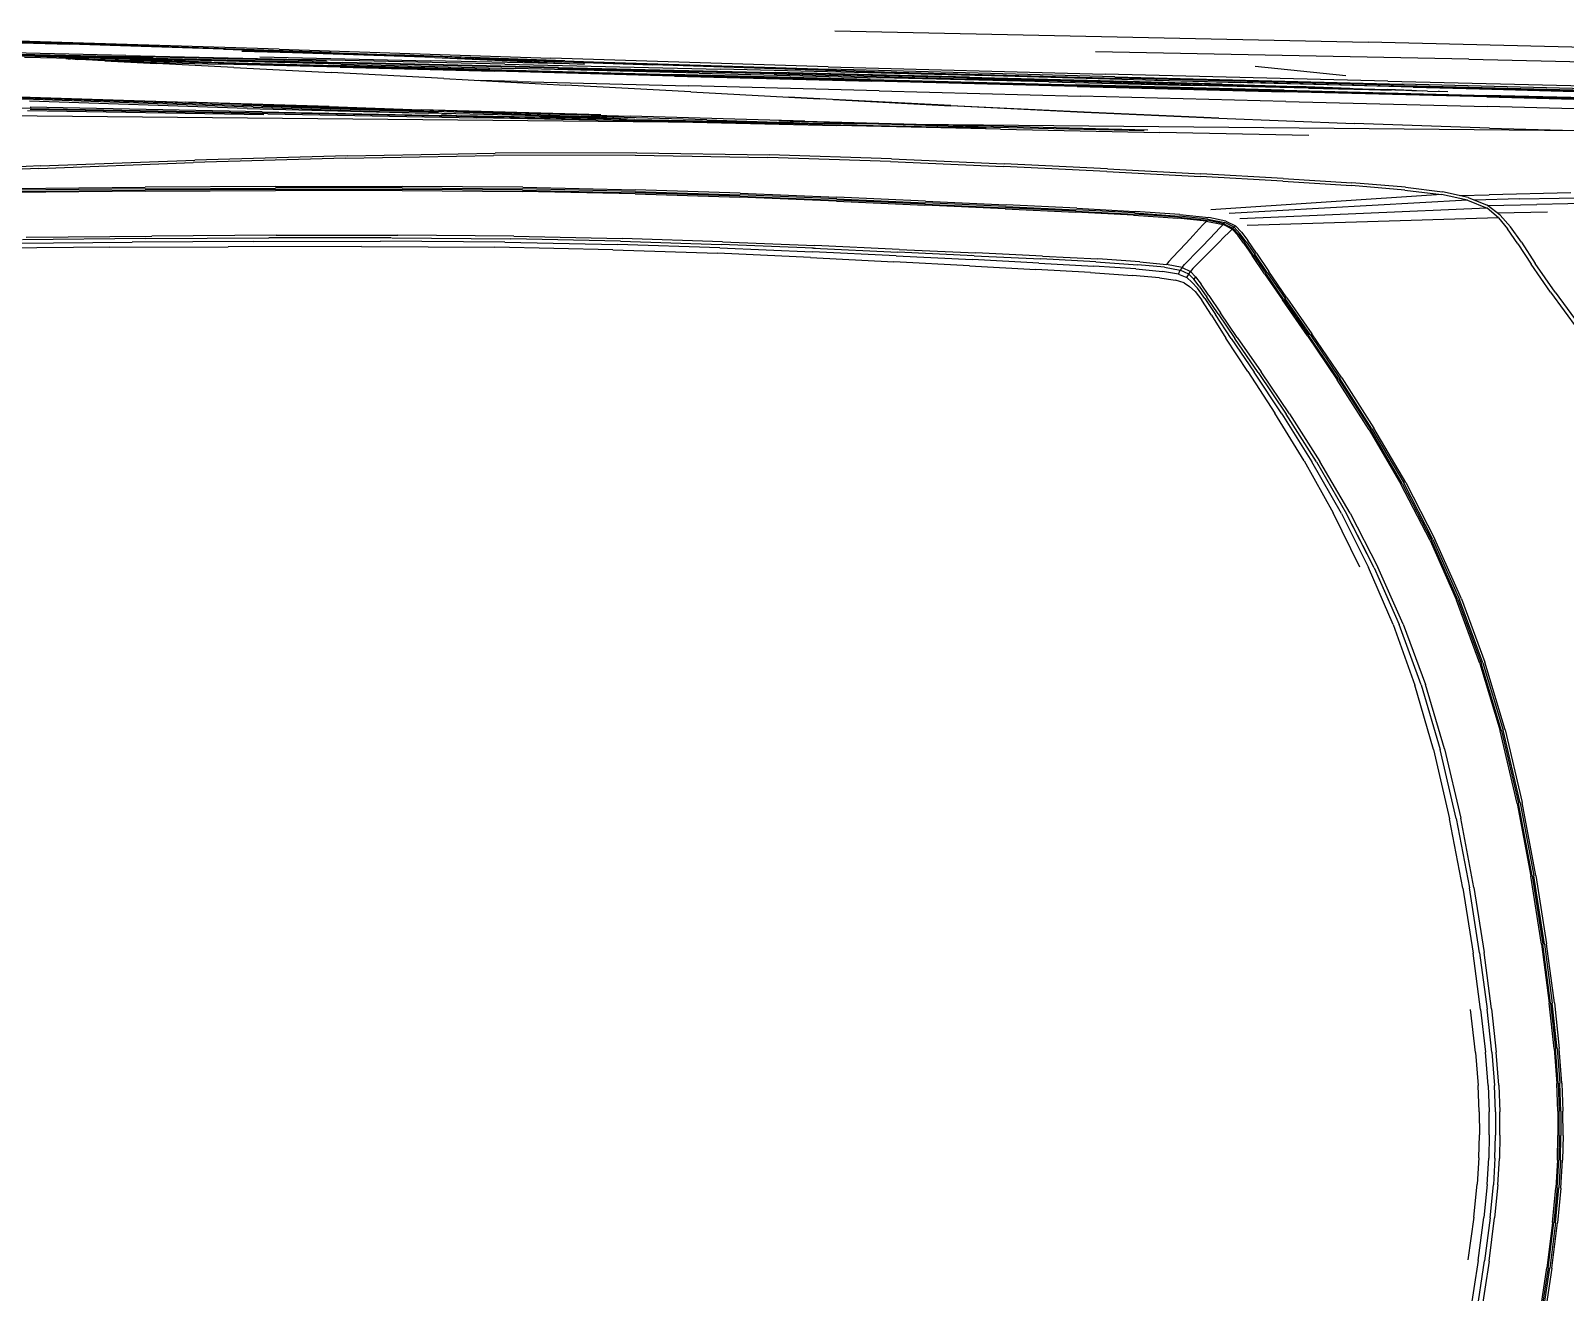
# Model space of a CAD drawing. Extents: x 526875 to 527530, y 3493038 to 3493574.
# Drawn here: x 527102.927 to 527105.922, y 3493323.963 to 3493326.426 of the extents above; entities that cross this region are included whole.
import ezdxf

# ---------------------------------------------------------------- set-up
doc = ezdxf.new("R2010")
doc.units = 0
doc.header["$LTSCALE"] = 2
doc.layers.get('0').update_dxf_attribs({"linetype": 'CONTINUOUS'})
doc.layers.add('L-WATER水景', color=5, linetype='CONTINUOUS')
doc.layers.add('W-_BOLLARD系船栓', color=4, linetype='CONTINUOUS')

# ---------------------------------------------------------------- blocks, each defined once
blk = doc.blocks.new('$matou$00000056')
at = {"color": 0, "linetype": 'Continuous'}
for p, q in [((183.8, 200.6, 0), (194.7, 296.8, 0)), ((197.3, 296.5, 0), (186.5, 200.4, 0)), ((188.7, 200.2, 0), (199.6, 296.2, 0)), ((201.2, 295.9, 0), (190.4, 200, 0)), ((265.6, 190, 0), (275.9, 281.6, 0)), ((281.7, 281.1, 0), (271.3, 189.6, 0)), ((281.7, 281.1, 0), (271.3, 189.6, 0)), ((279.7, 189.2, 0), (290.2, 280.6, 0)), ((183.8, 200.6, 0), (176.9, 127, 0)), ((179.5, 126.8, 0), (186.5, 200.4, 0)), ((188.7, 200.2, 0), (181.8, 126.7, 0)), ((183.5, 126.5, 0), (190.4, 200, 0)), ((265.6, 190, 0), (258.9, 119.9, 0)), ((264.6, 119.6, 0), (271.3, 189.6, 0)), ((264.6, 119.6, 0), (271.3, 189.6, 0)), ((279.7, 189.2, 0), (272.8, 119.3, 0)), ((285.9, 118.8, 0), (293, 188.5, 0)), ((172.9, 70.2, 0), (176.9, 127, 0)), ((179.5, 126.8, 0), (175.6, 70.1, 0)), ((177.8, 70, 0), (181.8, 126.7, 0)), ((183.5, 126.5, 0), (179.5, 70, 0)), ((255.1, 66, 0), (258.9, 119.9, 0)), ((264.6, 119.6, 0), (260.7, 65.8, 0)), ((264.6, 119.6, 0), (260.7, 65.8, 0)), ((268.9, 65.5, 0), (272.8, 119.3, 0)), ((285.9, 118.8, 0), (281.9, 65.2, 0)), ((172.9, 70.2, 0), (171.2, 24.8, 0)), ((173.8, 24.7, 0), (175.6, 70.1, 0)), ((177.8, 70, 0), (176.1, 24.7, 0)), ((177.8, 24.6, 0), (179.5, 70, 0)), ((255.1, 66, 0), (253.4, 22.8, 0)), ((259.1, 22.7, 0), (260.7, 65.8, 0)), ((259.1, 22.7, 0), (260.7, 65.8, 0)), ((268.9, 65.5, 0), (267.2, 22.5, 0)), ((280.1, 22.3, 0), (281.9, 65.2, 0)), ((170.8, -15.1, 0), (171.2, 24.8, 0)), ((173.8, 24.7, 0), (173.5, -15.1, 0)), ((175.8, -15.1, 0), (176.1, 24.7, 0)), ((177.8, 24.6, 0), (177.5, -15.1, 0)), ((253.1, -15.1, 0), (253.4, 22.8, 0)), ((259.1, 22.7, 0), (258.8, -15.1, 0)), ((259.1, 22.7, 0), (258.8, -15.1, 0)), ((266.9, -15.1, 0), (267.2, 22.5, 0)), ((280.1, 22.3, 0), (279.7, -15.1, 0)), ((170.8, -15.1, 0), (171.2, -54.9, 0)), ((173.8, -54.9, 0), (173.5, -15.1, 0)), ((175.8, -15.1, 0), (176.1, -54.8, 0)), ((177.8, -54.8, 0), (177.5, -15.1, 0)), ((253.1, -15.1, 0), (253.4, -52.9, 0)), ((259.1, -52.8, 0), (258.8, -15.1, 0)), ((259.1, -52.8, 0), (258.8, -15.1, 0)), ((266.9, -15.1, 0), (267.2, -52.7, 0)), ((280.1, -52.5, 0), (279.7, -15.1, 0)), ((172.9, -100.4, 0), (171.2, -54.9, 0)), ((173.8, -54.9, 0), (175.6, -100.3, 0)), ((177.8, -100.2, 0), (176.1, -54.8, 0)), ((177.8, -54.8, 0), (179.5, -100.1, 0)), ((255.1, -96.1, 0), (253.4, -52.9, 0)), ((259.1, -52.8, 0), (260.7, -95.9, 0)), ((259.1, -52.8, 0), (260.7, -95.9, 0)), ((268.9, -95.7, 0), (267.2, -52.7, 0)), ((280.1, -52.5, 0), (281.9, -95.3, 0)), ((255.1, -96.1, 0), (258.9, -150.1, 0)), ((264.6, -149.8, 0), (260.7, -95.9, 0)), ((264.6, -149.8, 0), (260.7, -95.9, 0)), ((268.9, -95.7, 0), (272.8, -149.5, 0)), ((285.9, -148.9, 0), (281.9, -95.3, 0)), ((172.9, -100.4, 0), (176.9, -157.1, 0)), ((179.5, -157, 0), (175.6, -100.3, 0)), ((177.8, -100.2, 0), (181.8, -156.8, 0)), ((183.5, -156.7, 0), (179.5, -100.1, 0)), ((183.8, -230.8, 0), (176.9, -157.1, 0)), ((179.5, -157, 0), (186.5, -230.5, 0)), ((188.7, -230.3, 0), (181.8, -156.8, 0)), ((183.5, -156.7, 0), (190.4, -230.2, 0)), ((265.6, -220.2, 0), (258.9, -150.1, 0)), ((264.6, -149.8, 0), (271.3, -219.8, 0)), ((264.6, -149.8, 0), (271.3, -219.8, 0)), ((279.7, -219.3, 0), (272.8, -149.5, 0)), ((285.9, -148.9, 0), (293, -218.7, 0)), ((279.7, -219.3, 0), (290.2, -310.7, 0)), ((183.8, -230.8, 0), (194.7, -327, 0)), ((197.3, -326.6, 0), (186.5, -230.5, 0)), ((188.7, -230.3, 0), (199.6, -326.3, 0)), ((201.2, -326.1, 0), (190.4, -230.2, 0)), ((265.6, -220.2, 0), (275.9, -311.8, 0)), ((281.7, -311.2, 0), (271.3, -219.8, 0)), ((281.7, -311.2, 0), (271.3, -219.8, 0)), ((290, -417.5, 0), (275.9, -311.8, 0)), ((281.7, -311.2, 0), (295.8, -416.9, 0)), ((281.7, -311.2, 0), (295.8, -416.9, 0)), ((304.5, -416.3, 0), (290.2, -310.7, 0)), ((209.4, -438, 0), (194.7, -327, 0)), ((197.3, -326.6, 0), (212.1, -437.6, 0)), ((214.3, -437.2, 0), (199.6, -326.3, 0)), ((201.2, -326.1, 0), (216, -436.9, 0)), ((290, -417.5, 0), (307.9, -530.2, 0)), ((313.7, -529.4, 0), (295.8, -416.9, 0)), ((313.7, -529.4, 0), (295.8, -416.9, 0)), ((304.5, -416.3, 0), (322.4, -528.9, 0)), ((209.4, -438, 0), (228.3, -556.3, 0)), ((230.9, -555.8, 0), (212.1, -437.6, 0)), ((214.3, -437.2, 0), (233.1, -555.3, 0)), ((234.7, -554.9, 0), (216, -436.9, 0)), ((329.8, -642.4, 0), (307.9, -530.2, 0)), ((313.7, -529.4, 0), (335.5, -641.6, 0)), ((313.7, -529.4, 0), (335.5, -641.6, 0)), ((344.1, -641.2, 0), (322.4, -528.9, 0)), ((251.2, -674.2, 0), (228.3, -556.3, 0)), ((230.9, -555.8, 0), (253.9, -673.6, 0)), ((256, -673, 0), (233.1, -555.3, 0)), ((234.7, -554.9, 0), (257.7, -672.5, 0)), ((329.8, -642.4, 0), (355.6, -746.9, 0)), ((361.2, -746.1, 0), (335.5, -641.6, 0)), ((361.2, -746.1, 0), (335.5, -641.6, 0)), ((344.1, -641.2, 0), (369.4, -745.8, 0)), ((251.2, -674.2, 0), (278.5, -784, 0)), ((281.1, -783.3, 0), (253.9, -673.6, 0)), ((256, -673, 0), (283.2, -782.6, 0)), ((284.8, -782, 0), (257.7, -672.5, 0)), ((385.3, -844.8, 0), (355.6, -746.9, 0)), ((361.2, -746.1, 0), (390.6, -843.9, 0)), ((361.2, -746.1, 0), (390.6, -843.9, 0)), ((398.4, -843.9, 0), (369.4, -745.8, 0)), ((309.8, -886.8, 0), (278.5, -784, 0)), ((281.1, -783.3, 0), (312.4, -886, 0)), ((314.5, -885.2, 0), (283.2, -782.6, 0)), ((284.8, -782, 0), (316, -884.5, 0)), ((385.3, -844.8, 0), (418.7, -936.9, 0)), ((418.4, -921.3, 0), (390.6, -843.9, 0)), ((423.7, -936.1, 0), (390.6, -843.9, 0)), ((398.4, -843.9, 0), (431, -936.2, 0)), ((309.8, -886.8, 0), (344.9, -983.6, 0)), ((347.5, -982.7, 0), (312.4, -886, 0)), ((314.5, -885.2, 0), (349.5, -981.8, 0)), ((351.1, -981.1, 0), (316, -884.5, 0)), ((455.5, -1024.3, 0), (418.7, -936.9, 0)), ((423.7, -936.1, 0), (460.2, -1023.5, 0)), ((466.9, -1023.9, 0), (431, -936.2, 0)), ((442.5, -936.9, 0), (477.6, -1024.9, 0)), ((431.8, -955.6, 0), (460.2, -1023.5, 0)), ((383.7, -1075.5, 0), (344.9, -983.6, 0)), ((347.5, -982.7, 0), (386.2, -1074.5, 0)), ((388.2, -1073.5, 0), (349.5, -981.8, 0)), ((351.1, -981.1, 0), (389.8, -1072.7, 0)), ((455.5, -1024.3, 0), (495.6, -1108.1, 0)), ((500, -1107.3, 0), (460.2, -1023.5, 0)), ((500, -1107.3, 0), (460.2, -1023.5, 0)), ((466.9, -1023.9, 0), (506.3, -1107.7, 0)), ((516.2, -1109, 0), (477.6, -1024.9, 0)), ((383.7, -1075.5, 0), (425.9, -1163.4, 0)), ((428.3, -1162.3, 0), (386.2, -1074.5, 0)), ((388.2, -1073.5, 0), (430.3, -1161.3, 0)), ((431.8, -1160.4, 0), (389.8, -1072.7, 0)), ((535.9, -1185.3, 0), (495.6, -1108.1, 0)), ((500, -1107.3, 0), (540, -1184.4, 0)), ((500, -1107.3, 0), (540, -1184.4, 0)), ((545.8, -1184.9, 0), (506.3, -1107.7, 0)), ((516.2, -1109, 0), (554.9, -1186.2, 0)), ((508.5, -1123.7, 0), (508.5, -1123.7, 0)), ((510.9, -1128.2, 0), (510.9, -1128.2, 0)), ((517.3, -1140.6, 0), (517.3, -1140.6, 0)), ((526.1, -1157.6, 0), (526.1, -1157.6, 0)), ((468.2, -1244.5, 0), (425.9, -1163.4, 0)), ((428.3, -1162.3, 0), (470.7, -1243.3, 0)), ((472.6, -1242.2, 0), (430.3, -1161.3, 0)), ((431.8, -1160.4, 0), (474.1, -1241.3, 0)), ((535.9, -1185.3, 0), (573.3, -1253.1, 0)), ((577.1, -1252, 0), (540, -1184.4, 0)), ((577.1, -1252, 0), (540, -1184.4, 0)), ((545.8, -1184.9, 0), (582.3, -1252.2, 0)), ((590.5, -1253.2, 0), (554.9, -1186.2, 0)), ((468.2, -1244.5, 0), (507.5, -1315.6, 0)), ((510, -1314.4, 0), (470.7, -1243.3, 0)), ((472.6, -1242.2, 0), (511.9, -1313.2, 0)), ((513.4, -1312.3, 0), (474.1, -1241.3, 0)), ((604.6, -1308.4, 0), (573.3, -1253.1, 0)), ((577.1, -1252, 0), (608, -1307, 0)), ((577.1, -1252, 0), (608, -1307, 0)), ((612.5, -1306.8, 0), (582.3, -1252.2, 0)), ((590.5, -1253.2, 0), (619.5, -1307.1, 0)), ((540.7, -1373.9, 0), (507.5, -1315.6, 0)), ((510, -1314.4, 0), (543, -1372.6, 0)), ((544.9, -1371.4, 0), (511.9, -1313.2, 0)), ((513.4, -1312.3, 0), (546.4, -1370.4, 0)), ((604.6, -1308.4, 0), (626.8, -1348.5, 0)), ((629.8, -1346.6, 0), (608, -1307, 0)), ((629.8, -1346.6, 0), (608, -1307, 0)), ((612.5, -1306.8, 0), (633.3, -1345.7, 0)), ((638.6, -1344.6, 0), (619.5, -1307.1, 0)), ((191.7, -1387.4, 0), (154.9, -1326.5, 0)), ((197.6, -1387, 0), (161.5, -1326.9, 0)), ((642.1, -1376.2, 0), (626.8, -1348.5, 0)), ((629.8, -1346.6, 0), (644.6, -1373.8, 0)), ((629.8, -1346.6, 0), (644.6, -1373.8, 0)), ((647.2, -1371.7, 0), (633.3, -1345.7, 0)), ((638.6, -1344.6, 0), (651.2, -1368.8, 0)), ((540.7, -1373.9, 0), (564.3, -1416.4, 0)), ((566.6, -1415, 0), (543, -1372.6, 0)), ((544.9, -1371.4, 0), (568.5, -1413.7, 0)), ((569.9, -1412.6, 0), (546.4, -1370.4, 0)), ((642.1, -1376.2, 0), (652.4, -1394.6, 0)), ((654.7, -1391.4, 0), (644.6, -1373.8, 0)), ((654.7, -1391.4, 0), (644.6, -1373.8, 0)), ((647.2, -1371.7, 0), (656.9, -1388, 0)), ((660.2, -1382.8, 0), (651.2, -1368.8, 0)), ((191.7, -1387.4, 0), (217.8, -1433.5, 0)), ((197.6, -1387, 0), (223, -1432.3, 0)), ((659.9, -1406.6, 0), (652.4, -1394.6, 0)), ((654.7, -1391.4, 0), (662.1, -1402.8, 0)), ((654.7, -1391.4, 0), (662.1, -1402.8, 0)), ((664.3, -1398, 0), (656.9, -1388, 0)), ((660.2, -1382.8, 0), (667.4, -1390.6, 0)), ((674.3, -1396.4, 0), (667.4, -1390.6, 0)), ((674.3, -1396.4, 0), (685.7, -1400.8, 0)), ((580.7, -1446.2, 0), (564.3, -1416.4, 0)), ((566.6, -1415, 0), (582.9, -1444.6, 0)), ((584.8, -1443.2, 0), (568.5, -1413.7, 0)), ((569.9, -1412.6, 0), (586.1, -1442, 0)), ((659.9, -1406.6, 0), (662.1, -1402.8, 0)), ((659.9, -1406.6, 0), (666.5, -1415.4, 0)), ((664.1, -1405.4, 0), (662.1, -1402.8, 0)), ((668.7, -1411.1, 0), (662.1, -1402.8, 0)), ((663.2, -1420, 0), (666.5, -1415.4, 0)), ((664.3, -1398, 0), (671, -1405.4, 0)), ((668.7, -1411.1, 0), (666.5, -1415.4, 0)), ((677.4, -1421.8, 0), (666.5, -1415.4, 0)), ((671, -1405.4, 0), (668.7, -1411.1, 0)), ((668.7, -1411.1, 0), (679.7, -1417.1, 0)), ((682.1, -1410.8, 0), (671, -1405.4, 0)), ((677.4, -1421.8, 0), (679.7, -1417.1, 0)), ((678.2, -1416.3, 0), (679.7, -1417.1, 0)), ((682.1, -1410.8, 0), (679.7, -1417.1, 0)), ((700.1, -1421.6, 0), (679.7, -1417.1, 0)), ((700.1, -1421.6, 0), (679.7, -1417.1, 0)), ((682.1, -1410.8, 0), (702.7, -1415, 0)), ((706.6, -1404.5, 0), (685.7, -1400.8, 0)), ((737.7, -1418.7, 0), (702.7, -1415, 0)), ((706.6, -1404.5, 0), (741.9, -1408, 0)), ((796.4, -1411.9, 0), (741.9, -1408, 0)), ((796.4, -1411.9, 0), (867.8, -1416.2, 0)), ((953.9, -1420.9, 0), (867.8, -1416.2, 0)), ((236.2, -1467.8, 0), (217.8, -1433.5, 0)), ((240.7, -1465.5, 0), (223, -1432.3, 0)), ((649.9, -1437.2, 0), (640.2, -1449.6, 0)), ((649.9, -1437.2, 0), (658, -1426.7, 0)), ((663.2, -1420, 0), (658, -1426.7, 0)), ((669, -1433.2, 0), (661, -1443.8, 0)), ((669, -1433.2, 0), (674.2, -1426.5, 0)), ((677.4, -1421.8, 0), (674.2, -1426.5, 0)), ((677.4, -1421.8, 0), (697.7, -1426.4, 0)), ((694.5, -1431.3, 0), (689.6, -1438, 0)), ((694.5, -1431.3, 0), (697.7, -1426.4, 0)), ((732.6, -1430.3, 0), (697.7, -1426.4, 0)), ((700.1, -1421.6, 0), (735, -1425.4, 0)), ((700.1, -1421.6, 0), (735, -1425.4, 0)), ((732.6, -1430.3, 0), (787.2, -1434.1, 0)), ((789.5, -1429.3, 0), (735, -1425.4, 0)), ((789.5, -1429.3, 0), (735, -1425.4, 0)), ((737.7, -1418.7, 0), (792.2, -1422.5, 0)), ((859.2, -1438.1, 0), (787.2, -1434.1, 0)), ((789.5, -1429.3, 0), (861.3, -1433.3, 0)), ((789.5, -1429.3, 0), (861.3, -1433.3, 0)), ((863.9, -1426.6, 0), (792.2, -1422.5, 0)), ((948.1, -1437.5, 0), (861.3, -1433.3, 0)), ((948.1, -1437.5, 0), (861.3, -1433.3, 0)), ((863.9, -1426.6, 0), (950.4, -1431.1, 0)), ((948.1, -1437.5, 0), (951.5, -1437.7, 0)), ((948.1, -1437.5, 0), (1047.4, -1442.1, 0)), ((1049.4, -1435.9, 0), (950.4, -1431.1, 0)), ((953.9, -1420.9, 0), (1052.4, -1426.2, 0)), ((1049.4, -1435.9, 0), (1158.6, -1441.3, 0)), ((1161, -1432, 0), (1052.4, -1426.2, 0)), ((1161, -1432, 0), (1282.1, -1437.5, 0)), ((1418.2, -1441.7, 0), (1282.1, -1437.5, 0)), ((2073.1, -1437.9, 0), (2215, -1434.9, 0)), ((580.7, -1446.2, 0), (592.1, -1466.3, 0)), ((594.2, -1464.5, 0), (582.9, -1444.6, 0)), ((584.8, -1443.2, 0), (595.9, -1463, 0)), ((597.2, -1461.8, 0), (586.1, -1442, 0)), ((630.6, -1461.9, 0), (640.2, -1449.6, 0)), ((651.5, -1456.3, 0), (642.1, -1468.8, 0)), ((651.5, -1456.3, 0), (661, -1443.8, 0)), ((681.8, -1448.7, 0), (672.5, -1461.3, 0)), ((681.8, -1448.7, 0), (689.6, -1438, 0)), ((859.2, -1438.1, 0), (946.1, -1442.2, 0)), ((1045.8, -1446.7, 0), (946.1, -1442.2, 0)), ((1045.8, -1446.7, 0), (1155.7, -1451.7, 0)), ((1157.1, -1447.2, 0), (1047.4, -1442.1, 0)), ((1157.1, -1447.2, 0), (1154.5, -1447.1, 0)), ((1275.9, -1456.4, 0), (1155.7, -1451.7, 0)), ((1157.1, -1447.2, 0), (1159.5, -1447.3, 0)), ((1157.1, -1447.2, 0), (1277.3, -1452.1, 0)), ((1279.2, -1446.4, 0), (1158.6, -1441.3, 0)), ((1275.9, -1456.4, 0), (1406.5, -1460.2, 0)), ((1408.6, -1455.9, 0), (1277.3, -1452.1, 0)), ((1279.2, -1446.4, 0), (1412.3, -1450.4, 0)), ((1408.6, -1455.9, 0), (1551.3, -1458, 0)), ((1559.1, -1452.5, 0), (1412.3, -1450.4, 0)), ((1418.2, -1441.7, 0), (1571.8, -1443.8, 0)), ((1705.9, -1457.6, 0), (1551.3, -1458, 0)), ((1559.1, -1452.5, 0), (1720.7, -1451.9, 0)), ((1745.4, -1442.9, 0), (1571.8, -1443.8, 0)), ((1707.1, -1457.6, 0), (1866.3, -1455.5, 0)), ((1886.1, -1449.6, 0), (1720.7, -1451.9, 0)), ((1745.4, -1442.9, 0), (1919.1, -1440.5, 0)), ((1856.5, -1459.9, 0), (2018.3, -1456.7, 0)), ((2026.7, -1452.4, 0), (1866.3, -1455.5, 0)), ((1886.1, -1449.6, 0), (2044.1, -1446.7, 0)), ((2073.1, -1437.9, 0), (1919.1, -1440.5, 0)), ((2181.9, -1452.9, 0), (2018.3, -1456.7, 0)), ((2026.7, -1452.4, 0), (2186.7, -1448.7, 0)), ((2197.3, -1443.3, 0), (2044.1, -1446.7, 0)), ((236.2, -1467.8, 0), (250.5, -1492.9, 0)), ((240.7, -1465.5, 0), (254.2, -1489.4, 0)), ((600.6, -1479.9, 0), (592.1, -1466.3, 0)), ((594.2, -1464.5, 0), (602.5, -1477.9, 0)), ((604.1, -1476.3, 0), (595.9, -1463, 0)), ((597.2, -1461.8, 0), (605.3, -1475, 0)), ((604.1, -1476.3, 0), (611.6, -1486.1, 0)), ((612.7, -1484.8, 0), (605.3, -1475, 0)), ((617.3, -1478.9, 0), (622.4, -1472.4, 0)), ((630.6, -1461.9, 0), (622.4, -1472.4, 0)), ((634.1, -1479.3, 0), (642.1, -1468.8, 0)), ((663.3, -1473.9, 0), (655.6, -1484.5, 0)), ((663.3, -1473.9, 0), (672.5, -1461.3, 0)), ((1547.3, -1462.3, 0), (1406.5, -1460.2, 0)), ((1547.3, -1462.3, 0), (1698.4, -1462, 0)), ((1856.5, -1459.9, 0), (1698.4, -1462, 0)), ((264.2, -1511.7, 0), (250.5, -1492.9, 0)), ((266.3, -1507.3, 0), (254.2, -1489.4, 0)), ((266.3, -1507.3, 0), (593.2, -1490.8, 0)), ((600.6, -1479.9, 0), (608.4, -1490, 0)), ((610.1, -1487.9, 0), (602.5, -1477.9, 0)), ((610.1, -1487.9, 0), (608.4, -1490, 0)), ((620.8, -1497.5, 0), (608.4, -1490, 0)), ((610.1, -1487.9, 0), (611.6, -1486.1, 0)), ((610.1, -1487.9, 0), (622.3, -1495.2, 0)), ((612.7, -1484.8, 0), (611.6, -1486.1, 0)), ((623.6, -1493.4, 0), (611.6, -1486.1, 0)), ((612.7, -1484.8, 0), (614.3, -1482.7, 0)), ((612.7, -1484.8, 0), (624.6, -1491.9, 0)), ((617.3, -1478.9, 0), (614.3, -1482.7, 0)), ((620.8, -1497.5, 0), (643.2, -1503.2, 0)), ((623.6, -1493.4, 0), (622.3, -1495.2, 0)), ((644.4, -1500.8, 0), (622.3, -1495.2, 0)), ((623.6, -1493.4, 0), (624.6, -1491.9, 0)), ((623.6, -1493.4, 0), (645.5, -1498.8, 0)), ((626.2, -1489.8, 0), (624.6, -1491.9, 0)), ((646.4, -1497.2, 0), (624.6, -1491.9, 0)), ((626.2, -1489.8, 0), (629.1, -1486, 0)), ((634.1, -1479.3, 0), (629.1, -1486, 0)), ((646.4, -1497.2, 0), (645.5, -1498.8, 0)), ((646.4, -1497.2, 0), (647.9, -1495.1, 0)), ((646.4, -1497.2, 0), (683.5, -1501.6, 0)), ((650.7, -1491.2, 0), (647.9, -1495.1, 0)), ((650.7, -1491.2, 0), (655.6, -1484.5, 0)), ((202.6, -1517.2, 0), (267.4, -1514.7, 0)), ((264.2, -1511.7, 0), (281.3, -1527.6, 0)), ((266.3, -1507.3, 0), (281.3, -1522.7, 0)), ((281.3, -1522.7, 0), (602.8, -1501.9, 0)), ((306.8, -1535.4, 0), (616.9, -1509.9, 0)), ((340.6, -1544.2, 0), (640.8, -1515.8, 0)), ((680.8, -1507.8, 0), (643.2, -1503.2, 0)), ((644.4, -1500.8, 0), (681.8, -1505.3, 0)), ((682.7, -1503.2, 0), (645.5, -1498.8, 0)), ((680.8, -1507.8, 0), (739, -1512.2, 0)), ((739.7, -1509.6, 0), (681.8, -1505.3, 0)), ((682.7, -1503.2, 0), (740.4, -1507.4, 0)), ((741.1, -1505.8, 0), (683.5, -1501.6, 0)), ((815.2, -1516.5, 0), (739, -1512.2, 0)), ((739.7, -1509.6, 0), (815.7, -1513.8, 0)), ((816.3, -1511.7, 0), (740.4, -1507.4, 0)), ((741.1, -1505.8, 0), (816.8, -1510, 0)), ((815.2, -1516.5, 0), (907, -1520.9, 0)), ((907.4, -1518.2, 0), (815.7, -1513.8, 0)), ((816.3, -1511.7, 0), (907.8, -1516, 0)), ((908.2, -1514.4, 0), (816.8, -1510, 0)), ((1012.4, -1520.7, 0), (907.8, -1516, 0)), ((908.2, -1514.4, 0), (1012.8, -1519.1, 0)), ((106.4, -1533.6, 0), (216.6, -1529.6, 0)), ((280.7, -1527, 0), (216.6, -1529.6, 0)), ((239.3, -1538.3, 0), (297.7, -1535.9, 0)), ((306.8, -1535.4, 0), (281.3, -1522.7, 0)), ((305.9, -1540, 0), (281.3, -1527.6, 0)), ((306.8, -1535.4, 0), (340.6, -1544.2, 0)), ((1011.9, -1525.6, 0), (907, -1520.9, 0)), ((907.4, -1518.2, 0), (1012.1, -1522.9, 0)), ((1011.9, -1525.6, 0), (1127.3, -1530.8, 0)), ((1127.5, -1528.1, 0), (1012.1, -1522.9, 0)), ((1012.4, -1520.7, 0), (1127.7, -1525.9, 0)), ((1128, -1524.2, 0), (1012.8, -1519.1, 0)), ((1253.3, -1535.7, 0), (1127.3, -1530.8, 0)), ((1127.5, -1528.1, 0), (1253.4, -1533, 0)), ((1253.6, -1530.8, 0), (1127.7, -1525.9, 0)), ((1128, -1524.2, 0), (1253.8, -1529.1, 0)), ((1253.3, -1535.7, 0), (1389.7, -1539.6, 0)), ((1389.8, -1537, 0), (1253.4, -1533, 0)), ((1253.6, -1530.8, 0), (1389.9, -1534.7, 0)), ((1390, -1533.1, 0), (1253.8, -1529.1, 0)), ((1389.8, -1537, 0), (1536.5, -1539.1, 0)), ((1536.5, -1536.9, 0), (1389.9, -1534.7, 0)), ((1390, -1533.1, 0), (1536.6, -1535.2, 0)), ((1536.5, -1536.9, 0), (1693.4, -1536.6, 0)), ((1693.4, -1535, 0), (1536.6, -1535.2, 0)), ((1693.4, -1535, 0), (1857.9, -1532.8, 0)), ((1858, -1534.5, 0), (1693.4, -1536.6, 0)), ((1693.4, -1538.9, 0), (1858, -1536.7, 0)), ((2027.6, -1529.4, 0), (1857.9, -1532.8, 0)), ((1858, -1534.5, 0), (2027.7, -1531.1, 0)), ((2027.8, -1533.3, 0), (1858, -1536.7, 0)), ((1858, -1539.4, 0), (2027.8, -1536, 0)), ((2027.6, -1529.4, 0), (2199.8, -1525.4, 0)), ((2200, -1527.1, 0), (2027.7, -1531.1, 0)), ((2027.8, -1533.3, 0), (2200.1, -1529.3, 0)), ((2200.2, -1532, 0), (2027.8, -1536, 0)), ((239.3, -1538.3, 0), (129.9, -1542.4, 0)), ((172.4, -1549, 0), (278.5, -1544.7, 0)), ((317.4, -1543, 0), (278.5, -1544.7, 0)), ((305.9, -1540, 0), (339.6, -1548.8, 0)), ((387.7, -1555.5, 0), (339.6, -1548.8, 0)), ((388.3, -1551, 0), (340.6, -1544.2, 0)), ((387.7, -1555.5, 0), (457.5, -1561.8, 0)), ((388.3, -1551, 0), (457.9, -1557.4, 0)), ((547.5, -1563.6, 0), (457.9, -1557.4, 0)), ((1536.4, -1541.8, 0), (1389.7, -1539.6, 0)), ((1536.4, -1541.8, 0), (1693.4, -1541.5, 0)), ((1693.4, -1538.9, 0), (1536.5, -1539.1, 0)), ((1858, -1539.4, 0), (1693.4, -1541.5, 0)), ((2164.3, -1569, 0), (2364.8, -1556.1, 0)), ((2166.4, -1565, 0), (2367, -1552.1, 0)), ((547.1, -1568, 0), (457.5, -1561.8, 0)), ((547.1, -1568, 0), (654.1, -1574.2, 0)), ((547.5, -1563.6, 0), (654.6, -1569.9, 0)), ((775.8, -1580.7, 0), (654.1, -1574.2, 0)), ((776.5, -1576.4, 0), (654.6, -1569.9, 0)), ((776.5, -1576.4, 0), (911, -1583.3, 0)), ((1767.5, -1586.6, 0), (1965.7, -1576.9, 0)), ((2164.3, -1569, 0), (1963.5, -1580.8, 0)), ((2166.4, -1565, 0), (1965.7, -1576.9, 0)), ((775.8, -1580.7, 0), (910, -1587.6, 0)), ((1056.8, -1593.8, 0), (910, -1587.6, 0)), ((1058.1, -1589.7, 0), (911, -1583.3, 0)), ((1056.8, -1593.8, 0), (1216.3, -1598.3, 0)), ((1058.1, -1589.7, 0), (1218, -1594.3, 0)), ((1390.5, -1596, 0), (1218, -1594.3, 0)), ((1388.5, -1599.9, 0), (1572.6, -1597.1, 0)), ((1390.5, -1596, 0), (1574.8, -1593.2, 0)), ((1765.3, -1590.4, 0), (1572.6, -1597.1, 0)), ((1767.5, -1586.6, 0), (1574.8, -1593.2, 0)), ((1765.3, -1590.4, 0), (1963.5, -1580.8, 0)), ((1388.5, -1599.9, 0), (1216.3, -1598.3, 0)), ((279.1, -1653.2, 0), (104.2, -1649, 0)), ((279.1, -1653.2, 0), (455.3, -1658.6, 0)), ((514.2, -1638.3, 0), (708.1, -1640.8, 0)), ((915.4, -1643.9, 0), (708.1, -1640.8, 0)), ((723.6, -1644.5, 0), (945, -1648.7, 0)), ((983.5, -1648.1, 0), (728.2, -1643.7, 0)), ((915.4, -1643.9, 0), (1128.3, -1647.3, 0)), ((983.5, -1648.1, 0), (934.1, -1645.7, 0)), ((1144, -1648.9, 0), (934.1, -1645.7, 0)), ((1170.2, -1653.6, 0), (945, -1648.7, 0)), ((983.5, -1648.1, 0), (1203.9, -1653.4, 0)), ((1353.4, -1650.8, 0), (1128.3, -1647.3, 0)), ((1144, -1648.9, 0), (1193.2, -1651.1, 0)), ((1144, -1648.9, 0), (1362.4, -1652.2, 0)), ((1170.2, -1653.6, 0), (1397.5, -1659, 0)), ((1297.8, -1654.2, 0), (1193.2, -1651.1, 0)), ((1391.2, -1653.9, 0), (1193.2, -1651.1, 0)), ((1297.8, -1654.2, 0), (1451.1, -1658.1, 0)), ((1353.4, -1650.8, 0), (1597.3, -1654.3, 0)), ((1391.2, -1653.9, 0), (1362.4, -1652.2, 0)), ((1601.3, -1655.6, 0), (1362.4, -1652.2, 0)), ((1391.2, -1653.9, 0), (1446.1, -1656.2, 0)), ((1391.2, -1653.9, 0), (1616.3, -1657.1, 0)), ((1515.8, -1658.5, 0), (1446.1, -1656.2, 0)), ((1616.3, -1657.1, 0), (1446.1, -1656.2, 0)), ((1869.2, -1657.6, 0), (1597.3, -1654.3, 0)), ((1601.3, -1655.6, 0), (1869.8, -1658.9, 0)), ((1643, -1659.2, 0), (1616.3, -1657.1, 0)), ((1876.2, -1660.7, 0), (1616.3, -1657.1, 0)), ((2181.6, -1659.1, 0), (1874.4, -1656.4, 0)), ((631.6, -1665.1, 0), (455.3, -1658.6, 0)), ((806.7, -1672.7, 0), (631.5, -1665.1, 0)), ((631.6, -1665.1, 0), (807, -1672.7, 0)), ((806.7, -1672.7, 0), (980.1, -1681.2, 0)), ((980.5, -1681.3, 0), (807, -1672.7, 0)), ((1625, -1664.7, 0), (1397.5, -1659, 0)), ((1407.4, -1658.4, 0), (1625, -1664.7, 0)), ((1435.6, -1660.7, 0), (1669.6, -1666.5, 0)), ((1626.9, -1663.7, 0), (1451.1, -1658.1, 0)), ((1515.8, -1658.5, 0), (1660.2, -1661.2, 0)), ((1625, -1664.7, 0), (1669.6, -1666.5, 0)), ((1875.6, -1671.1, 0), (1626.9, -1663.7, 0)), ((1877.4, -1669.7, 0), (1646.7, -1662.6, 0)), ((1888.3, -1667.9, 0), (1660.2, -1661.2, 0)), ((1896, -1665.7, 0), (1660.2, -1661.2, 0)), ((1789.3, -1670.1, 0), (1669.6, -1666.5, 0)), ((1902.2, -1672.6, 0), (1669.6, -1666.5, 0)), ((1789.3, -1670.1, 0), (1976.4, -1675.1, 0)), ((1869.2, -1657.6, 0), (2178.2, -1660.6, 0)), ((2177.1, -1662.2, 0), (1869.8, -1658.9, 0)), ((1876.2, -1660.7, 0), (2178.3, -1664.4, 0)), ((1877.4, -1669.7, 0), (2172.4, -1678.9, 0)), ((1888.3, -1667.9, 0), (2174.1, -1677, 0)), ((1896, -1665.7, 0), (2179.5, -1674.3, 0)), ((1902.2, -1672.6, 0), (1976.4, -1675.1, 0)), ((1902.2, -1672.6, 0), (2184.2, -1680.3, 0)), ((2219.1, -1681.8, 0), (1976.4, -1675.1, 0)), ((2174.1, -1677, 0), (2509.8, -1686.2, 0)), ((2177.1, -1662.2, 0), (2518.5, -1664.1, 0)), ((33.1, -1683.3, 0), (281.9, -1688.2, 0)), ((544.6, -1693.4, 0), (281.9, -1688.2, 0)), ((544.6, -1693.4, 0), (811.7, -1698.8, 0)), ((1132.9, -1689.4, 0), (980.1, -1681.2, 0)), ((980.5, -1681.3, 0), (1151.3, -1690.4, 0)), ((1150.8, -1690.3, 0), (1191.6, -1692.6, 0)), ((1318.7, -1699.7, 0), (1151.3, -1690.4, 0)), ((2172.4, -1678.9, 0), (2509.8, -1686.2, 0)), ((292, -1716.6, 0), (-36.6, -1710.1, 0)), ((378.7, -1718.6, 0), (1.3, -1711.3, 0)), ((8.9, -1712.2, 0), (387, -1719.4, 0)), ((390.5, -1720.9, 0), (12.4, -1713.6, 0)), ((14.5, -1716, 0), (392.6, -1723.2, 0)), ((282.7, -1703.8, 0), (34, -1698.9, 0)), ((34.1, -1700, 0), (282.8, -1704.9, 0)), ((283, -1705.7, 0), (34.2, -1700.8, 0)), ((34.4, -1701.4, 0), (283.1, -1706.3, 0)), ((282.7, -1703.8, 0), (546.3, -1709, 0)), ((546.4, -1710.1, 0), (282.8, -1704.9, 0)), ((283, -1705.7, 0), (546.6, -1710.9, 0)), ((546.8, -1711.5, 0), (283.1, -1706.3, 0)), ((292, -1716.6, 0), (604.1, -1723.3, 0)), ((360.2, -1712.5, 0), (333.8, -1712, 0)), ((346.1, -1712.2, 0), (344.7, -1712.2, 0)), ((360.2, -1712.5, 0), (417.2, -1713.5, 0)), ((380.7, -1713.1, 0), (366.4, -1712.6, 0)), ((380.7, -1713.1, 0), (412.4, -1714.1, 0)), ((421.2, -1713.8, 0), (407.6, -1713.3, 0)), ((461.1, -1715.6, 0), (412.4, -1714.1, 0)), ((515.1, -1715.3, 0), (417.2, -1713.5, 0)), ((421.2, -1713.8, 0), (468.8, -1715.3, 0)), ((461.1, -1715.6, 0), (529.2, -1717.8, 0)), ((535.4, -1717.4, 0), (468.8, -1715.3, 0)), ((474.8, -1714.6, 0), (474, -1714.6, 0)), ((474.8, -1714.6, 0), (540.3, -1716.7, 0)), ((515.1, -1715.3, 0), (664, -1718.1, 0)), ((535.4, -1717.4, 0), (631.9, -1720.1, 0)), ((635.4, -1719.4, 0), (540.3, -1716.7, 0)), ((816, -1714.4, 0), (546.3, -1709, 0)), ((546.4, -1710.1, 0), (816.3, -1715.6, 0)), ((816.6, -1716.4, 0), (546.6, -1710.9, 0)), ((546.8, -1711.5, 0), (817.1, -1716.9, 0)), ((580.9, -1716.5, 0), (638.8, -1718.2, 0)), ((1073.8, -1704.2, 0), (811.7, -1698.8, 0)), ((816, -1714.4, 0), (1083.5, -1719.9, 0)), ((1084, -1721, 0), (816.3, -1715.6, 0)), ((816.6, -1716.4, 0), (1084.6, -1721.8, 0)), ((1085.6, -1722.4, 0), (817.1, -1716.9, 0)), ((1073.8, -1704.2, 0), (1321.3, -1709.3, 0)), ((1318.7, -1699.7, 0), (1481.9, -1708.9, 0)), ((1544.7, -1714, 0), (1321.3, -1709.3, 0)), ((1640.3, -1717.6, 0), (1481.9, -1708.9, 0)), ((1544.7, -1714, 0), (1595, -1715.1, 0)), ((411.8, -1727.9, 0), (30.1, -1720.8, 0)), ((378.7, -1718.6, 0), (457.8, -1720.1, 0)), ((715.4, -1726, 0), (387, -1719.4, 0)), ((390.5, -1720.9, 0), (765.1, -1728.4, 0)), ((767.1, -1730.7, 0), (392.6, -1723.2, 0)), ((411.8, -1727.9, 0), (779.7, -1734.9, 0)), ((584.6, -1750.4, 0), (466.7, -1736.5, 0)), ((627.3, -1720.5, 0), (529.2, -1717.8, 0)), ((927.8, -1731.2, 0), (604.1, -1723.3, 0)), ((627.3, -1720.5, 0), (766.1, -1723.9, 0)), ((769.1, -1723.5, 0), (631.9, -1720.1, 0)), ((635.4, -1719.4, 0), (771.4, -1722.7, 0)), ((773.6, -1721.5, 0), (638.8, -1718.2, 0)), ((853.2, -1721.6, 0), (664, -1718.1, 0)), ((1067.1, -1735.1, 0), (765.1, -1728.4, 0)), ((956.4, -1727.9, 0), (766.1, -1723.9, 0)), ((767.1, -1730.7, 0), (1139.7, -1739, 0)), ((769.1, -1723.5, 0), (958, -1727.5, 0)), ((959.3, -1726.7, 0), (771.4, -1722.7, 0)), ((773.6, -1721.5, 0), (960.5, -1725.4, 0)), ((1140.6, -1742.7, 0), (779.7, -1734.9, 0)), ((853.2, -1721.6, 0), (1072.2, -1725.7, 0)), ((1146.1, -1737.4, 0), (927.8, -1731.2, 0)), ((932, -1730.5, 0), (1326.7, -1743.1, 0)), ((932, -1730.5, 0), (1368.7, -1743.2, 0)), ((932, -1730.5, 0), (1280.4, -1736.9, 0)), ((956.4, -1727.9, 0), (1208.7, -1732.6, 0)), ((1209.5, -1732.1, 0), (958, -1727.5, 0)), ((959.3, -1726.7, 0), (1210.2, -1731.3, 0)), ((1210.8, -1730.1, 0), (960.5, -1725.4, 0)), ((1308, -1730.2, 0), (1072.2, -1725.7, 0)), ((1340.1, -1725.2, 0), (1083.5, -1719.9, 0)), ((1084, -1721, 0), (1341.1, -1726.3, 0)), ((1342.2, -1727.1, 0), (1084.6, -1721.8, 0)), ((1085.6, -1722.4, 0), (1344, -1727.7, 0)), ((1491.2, -1737.5, 0), (1208.7, -1732.6, 0)), ((1209.5, -1732.1, 0), (1491.5, -1737, 0)), ((1491.8, -1736.2, 0), (1210.2, -1731.3, 0)), ((1210.8, -1730.1, 0), (1492.1, -1734.9, 0)), ((1561.2, -1741.7, 0), (1280.4, -1736.9, 0)), ((1308, -1730.2, 0), (1547.6, -1734.9, 0)), ((1340.1, -1725.2, 0), (1574.6, -1730.1, 0)), ((1576.2, -1731.2, 0), (1341.1, -1726.3, 0)), ((1342.2, -1727.1, 0), (1578, -1732, 0)), ((1580.8, -1732.7, 0), (1344, -1727.7, 0)), ((1772, -1741.6, 0), (1491.5, -1737, 0)), ((1491.8, -1736.2, 0), (1772.1, -1740.8, 0)), ((1774.6, -1739.3, 0), (1547.6, -1734.9, 0)), ((1775.4, -1734.3, 0), (1574.6, -1730.1, 0)), ((1576.2, -1731.2, 0), (1777.7, -1735.5, 0)), ((1780.3, -1736.3, 0), (1578, -1732, 0)), ((1580.8, -1732.7, 0), (1784.3, -1736.9, 0)), ((1640.3, -1717.6, 0), (1786.6, -1725.5, 0)), ((1775.4, -1734.3, 0), (1931.3, -1737.6, 0)), ((1934.4, -1738.8, 0), (1777.7, -1735.5, 0)), ((1780.3, -1736.3, 0), (1937.7, -1739.6, 0)), ((1942.9, -1740.3, 0), (1784.3, -1736.9, 0)), ((1913.8, -1732.2, 0), (1786.6, -1725.5, 0)), ((1913.8, -1732.2, 0), (2014.6, -1737.5, 0)), ((306.9, -1765.2, 0), (-222.3, -1755.3, 0)), ((1473.8, -1747.8, 0), (1139.7, -1739, 0)), ((1140.6, -1742.7, 0), (1501.5, -1752.5, 0)), ((1483.1, -1748.1, 0), (1326.7, -1743.1, 0)), ((1652.2, -1751.8, 0), (1368.7, -1743.2, 0)), ((1483.1, -1748.1, 0), (1368.7, -1743.2, 0)), ((1457.6, -1743, 0), (1658.4, -1745.9, 0)), ((1652.2, -1751.8, 0), (1457.6, -1743, 0)), ((1483.1, -1748.1, 0), (1704.3, -1755, 0)), ((1483.1, -1748.1, 0), (1703.8, -1755.5, 0)), ((1652.2, -1751.8, 0), (1483.1, -1748.1, 0)), ((1491.2, -1737.5, 0), (1771.9, -1742.1, 0)), ((1855.1, -1762.7, 0), (1501.5, -1752.5, 0)), ((1561.2, -1741.7, 0), (1825.7, -1746.3, 0)), ((1652.2, -1751.8, 0), (1903.8, -1759.1, 0)), ((1652.2, -1751.8, 0), (1704.3, -1755, 0)), ((1880, -1749.9, 0), (1658.4, -1745.9, 0)), ((1933.9, -1762.9, 0), (1703.8, -1755.5, 0)), ((1927.6, -1761.7, 0), (1704.3, -1755, 0)), ((1903.8, -1759.1, 0), (1704.3, -1755, 0)), ((2018.9, -1746.1, 0), (1771.9, -1742.1, 0)), ((1772, -1741.6, 0), (2018.8, -1745.6, 0)), ((2018.7, -1744.8, 0), (1772.1, -1740.8, 0)), ((1774.6, -1739.3, 0), (1972.5, -1743.2, 0)), ((1793.2, -1744.1, 0), (2033.6, -1748.1, 0)), ((2054.6, -1750.3, 0), (1825.7, -1746.3, 0)), ((2030.9, -1739.7, 0), (1931.3, -1737.6, 0)), ((1934.4, -1738.8, 0), (2034.7, -1740.9, 0)), ((2038.8, -1741.8, 0), (1937.7, -1739.6, 0)), ((1942.9, -1740.3, 0), (2045, -1742.5, 0)), ((2126.2, -1746.2, 0), (1972.5, -1743.2, 0)), ((2081.9, -1741, 0), (2014.6, -1737.5, 0)), ((2018.7, -1744.8, 0), (2199.4, -1747.7, 0)), ((2199.8, -1748.5, 0), (2018.8, -1745.6, 0)), ((2018.9, -1746.1, 0), (2200.4, -1749, 0)), ((2030.9, -1739.7, 0), (2073.6, -1740.6, 0)), ((2212.8, -1751, 0), (2033.6, -1748.1, 0)), ((2090.8, -1742.1, 0), (2034.7, -1740.9, 0)), ((2038.8, -1741.8, 0), (2095.6, -1742.9, 0)), ((2102.6, -1743.6, 0), (2045, -1742.5, 0)), ((2054.6, -1750.3, 0), (2228.3, -1753.2, 0)), ((2081.9, -1741, 0), (2121.8, -1743.2, 0)), ((2090.8, -1742.1, 0), (2106.6, -1742.3, 0)), ((2120.3, -1743.4, 0), (2095.6, -1742.9, 0)), ((2102.6, -1743.6, 0), (2127.8, -1744.1, 0)), ((2120.3, -1743.4, 0), (2117.6, -1742.9, 0)), ((2117.8, -1742.9, 0), (2129.1, -1743.6, 0)), ((2144.7, -1745.4, 0), (2118.9, -1745, 0)), ((2120.3, -1743.4, 0), (2124, -1743.3, 0)), ((2120.3, -1743.4, 0), (2127.8, -1744.1, 0)), ((2126.2, -1746.2, 0), (2220.5, -1748.1, 0)), ((2132.6, -1744, 0), (2126.8, -1743.5, 0)), ((2186.4, -1745.7, 0), (2144.7, -1745.4, 0)), ((306.9, -1765.2, 0), (792.7, -1771.2, 0)), ((1787.5, -1758, 0), (1949.9, -1763.2, 0)), ((1855.1, -1762.7, 0), (2194.2, -1771.8, 0)), ((1927.6, -1761.7, 0), (2128.4, -1767.4, 0)), ((1933.9, -1762.9, 0), (2141.5, -1769.1, 0)), ((2142.7, -1768.9, 0), (1949.9, -1763.2, 0)), ((2282, -1771.3, 0), (2128.4, -1767.4, 0)), ((2295.1, -1773.3, 0), (2141.5, -1769.1, 0)), ((2142.7, -1768.9, 0), (2289.9, -1772.8, 0)), ((-156.8, -1779.6, 0), (437.9, -1791.1, 0)), ((1132, -1801.4, 0), (437.9, -1791.1, 0))]:
    blk.add_line(p, q, dxfattribs=at)
at = {"layer": 'W-_BOLLARD系船栓'}
blk.add_polyline3d([(-2711.7, 1595.4, 0), (-581, 1668.7, 0), (5128.7, 1617.2, 0), (5128.7, 1466.4, 0), (5395.9, 1370.6, 0), (5631.8, 1265.5, 0), (6052.3, 1134.8, 0), (6009.5, 1015.1, 0), (6009.5, -1053.2, 0), (6055.8, -1174.9, 0), (5587.5, -1300.5, 0), (5130.6, -1486.9, 0), (5088.8, -1650.5, 0), (-2711.5, -1650.5, 0)], dxfattribs=at)

msp = doc.modelspace()

# ---------------------------------------------------------------- linework, layer by layer
at = {"layer": 'L-WATER水景', "lineweight": 5}
msp.add_circle((527117.3841, 3493306.0291), 19, dxfattribs=at)

# ---------------------------------------------------------------- block references
at = {"layer": 'L-WATER水景', "color": 8, "lineweight": 0, "xscale": 0.0015, "yscale": 0.0012, "zscale": 0.001291236534000011, "rotation": 179.4533750334647}
msp.add_blockref('$matou$00000056', (527106.174, 3493324.2478), dxfattribs=at)

doc.saveas('drawing.dxf')
